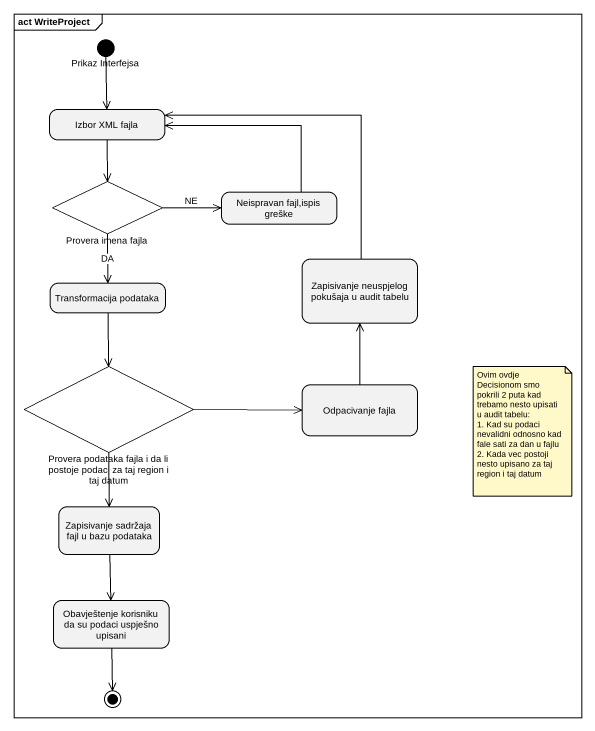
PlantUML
@startuml
mainframe act WriteProject
hide empty description
state "Prikaz Interfejsa" as Prikaz_Interfejsa <<start>>
state "Izbor XML fajla" as Izbor_XML_fajla
state "Provera imena fajla" as Provera_imena_fajla <<choice>>
state "Neispravan fajl,ispis greške" as Neispravan_fajl_ispis_greške
state "Transformacija podataka" as Transformacija_podataka
state "Zapisivanje neuspjelog pokušaja u audit tabelu" as Zapisivanje_neuspjelog
state "Provera podataka fajla i da li postoje podaci za taj region i taj datum" as Provera_podataka_fajla_i_da <<choice>>
state "Odpacivanje fajla" as Odpacivanje_fajla
state "Zapisivanje sadržaja fajl u bazu podataka" as Zapisivanje_sadržaja_fajl_u
state "Obavještenje korisniku da su podaci uspješno upisani" as Obavještenje_korisniku_da
Prikaz_Interfejsa --> Izbor_XML_fajla
Izbor_XML_fajla --> Provera_imena_fajla
Provera_imena_fajla -right-> Neispravan_fajl_ispis_greške : NE
Provera_imena_fajla --> Transformacija_podataka : DA
Neispravan_fajl_ispis_greške -left-> Izbor_XML_fajla
Transformacija_podataka --> Provera_podataka_fajla_i_da
Zapisivanje_neuspjelog -up-> Izbor_XML_fajla
Provera_podataka_fajla_i_da -right-> Odpacivanje_fajla
Provera_podataka_fajla_i_da --> Zapisivanje_sadržaja_fajl_u
Odpacivanje_fajla -up-> Zapisivanje_neuspjelog
Zapisivanje_sadržaja_fajl_u --> Obavještenje_korisniku_da
Obavještenje_korisniku_da --> [*]
note as N1
  Ovim ovdje Decisionom smo pokrili 2 puta kad trebamo nesto upisati u audit tabelu:
  1. Kad su podaci nevalidni odnosno kad fale sati za dan u fajlu
  2. Kada vec postoji nesto upisano za taj region i taj datum
end note
@enduml
